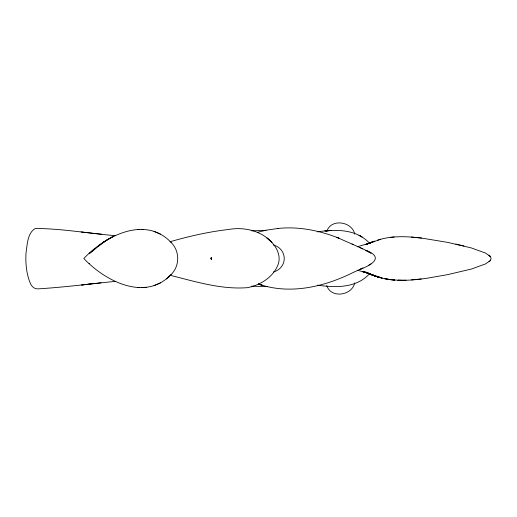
<?xml version="1.0" encoding="UTF-8"?>
<svg xmlns="http://www.w3.org/2000/svg" width="517" height="517" viewBox="0 0 517 517"><rect width="100%" height="100%" fill="white"/><g stroke="black" fill="none" stroke-linecap="round" stroke-linejoin="round"><path stroke-width="0.78" d="M354.727 282.87C352.103 295.608 330.854 298.826 326.783 285.52M326.783 231.48C330.854 218.174 352.103 221.392 354.727 234.13M357.273 270.223L368.233 273.118L362.32 271.574L373.268 275.063L364.136 271.78L374.831 275.878L368.459 273.409L373.074 275.348L378.748 277.112L370.883 274.43L382.173 278.075L373.074 275.348L365.765 272.078C384.829 282.263 407.306 281.3 427.979 278.068L447.586 274.643L471.271 269.086L485.534 263.922L490.206 260.652L491.15 258.5L490.206 256.348L485.534 253.078L471.271 247.914L447.586 242.357L421.394 238.053C406.866 236.327 391.712 235.578 377.597 240.166M171.082 242.434C145.096 215.001 104.906 236.14 83.825 258.5C104.867 280.834 144.857 301.902 170.888 274.747C179.974 266.119 179.974 250.881 170.888 242.253M369.526 273.726C356.581 288.182 335.197 287.833 317.587 285.151M489.069 261.725L490.206 260.652M166.312 278.999L171.082 274.566M94.766 248.935L89.163 253.698L104.583 241.465L98.404 245.976L99.794 244.942M258.435 284.098L262.468 285.287L258.397 284.027C289.888 295.071 324.676 286.786 353.628 272.259L362.979 268.052L359.729 269.525C371.135 265.163 384.919 257.628 365.881 250.318L371.057 253.143L363.076 248.974L336.838 237.342L338.893 238.175C319.726 230.582 298.652 226.233 278.023 228.469M368.602 265.311L370.96 263.948M273.319 272.084C287.866 267.884 287.866 249.116 273.319 244.916M153.995 285.604L160.399 282.915M357.273 246.777L369.817 243.119L365.571 244.483L374.831 241.122L367.089 244.089L380.771 239.248M169.99 241.756C189.151 236.224 208.648 231.784 228.475 229.49C243.966 226.724 261.124 230.588 271.948 242.538L266.94 237.988C274.766 243.837 281.591 253.937 278.282 264.064C273.642 276.912 260.613 285.061 247.675 287.646C221.334 289.766 195.271 281.578 169.99 275.244M257.757 232.211L266.746 230.084L278.605 228.398M317.444 231.862C335.087 229.18 356.517 228.773 369.506 243.248M101.048 282.805C80.18 285.177 59.293 287.517 38.323 288.861C34.355 289.294 31.408 286.321 30.122 282.864C26.283 273.28 25.398 262.759 26.057 252.529C27.388 244.315 27.356 233.161 35.292 228.443C62.163 228.656 88.898 233.438 115.679 235.7M90.876 283.936L81.66 284.964L115.679 281.3M390.277 237.374L394.128 236.98M421.232 278.96L411.454 279.904M137.722 229.548L139.487 229.432M146.305 287.303L141.244 287.594M251.701 230.84L266.074 230.317M406.058 280.201L401.405 280.292M267.677 286.657L251.701 286.159M141.244 229.406L142.989 229.477M137.722 287.452L139.487 287.568M411.454 237.096L421.529 238.072M101.726 234.253L81.163 231.971M463.956 245.982L455.807 244.082M153.995 231.396L160.399 234.085M359.509 247.378L362.734 248.884M351.993 243.946L353.363 244.612M89.163 263.302L89.622 263.696M211.13 258.222L211.453 259.599L210.716 258.5L211.453 257.401L211.13 258.222M106.631 240.101L102.689 242.757L113.527 236.172L106.631 240.101M372.227 241.969L368.459 243.591L373.074 241.652L372.227 241.969M331.662 230.504L325.006 230.957L331.662 230.504M401.683 280.292L398.006 280.233L401.683 280.292M394.755 280.065L390.277 279.626L394.755 280.065M389.579 279.535L384.545 278.65L389.579 279.535M380.771 277.752L374.722 275.897L380.771 277.752M361.965 236.96L359.108 235.345L361.965 236.96M489.069 255.275L490.161 256.316L489.069 255.275"/></g></svg>
